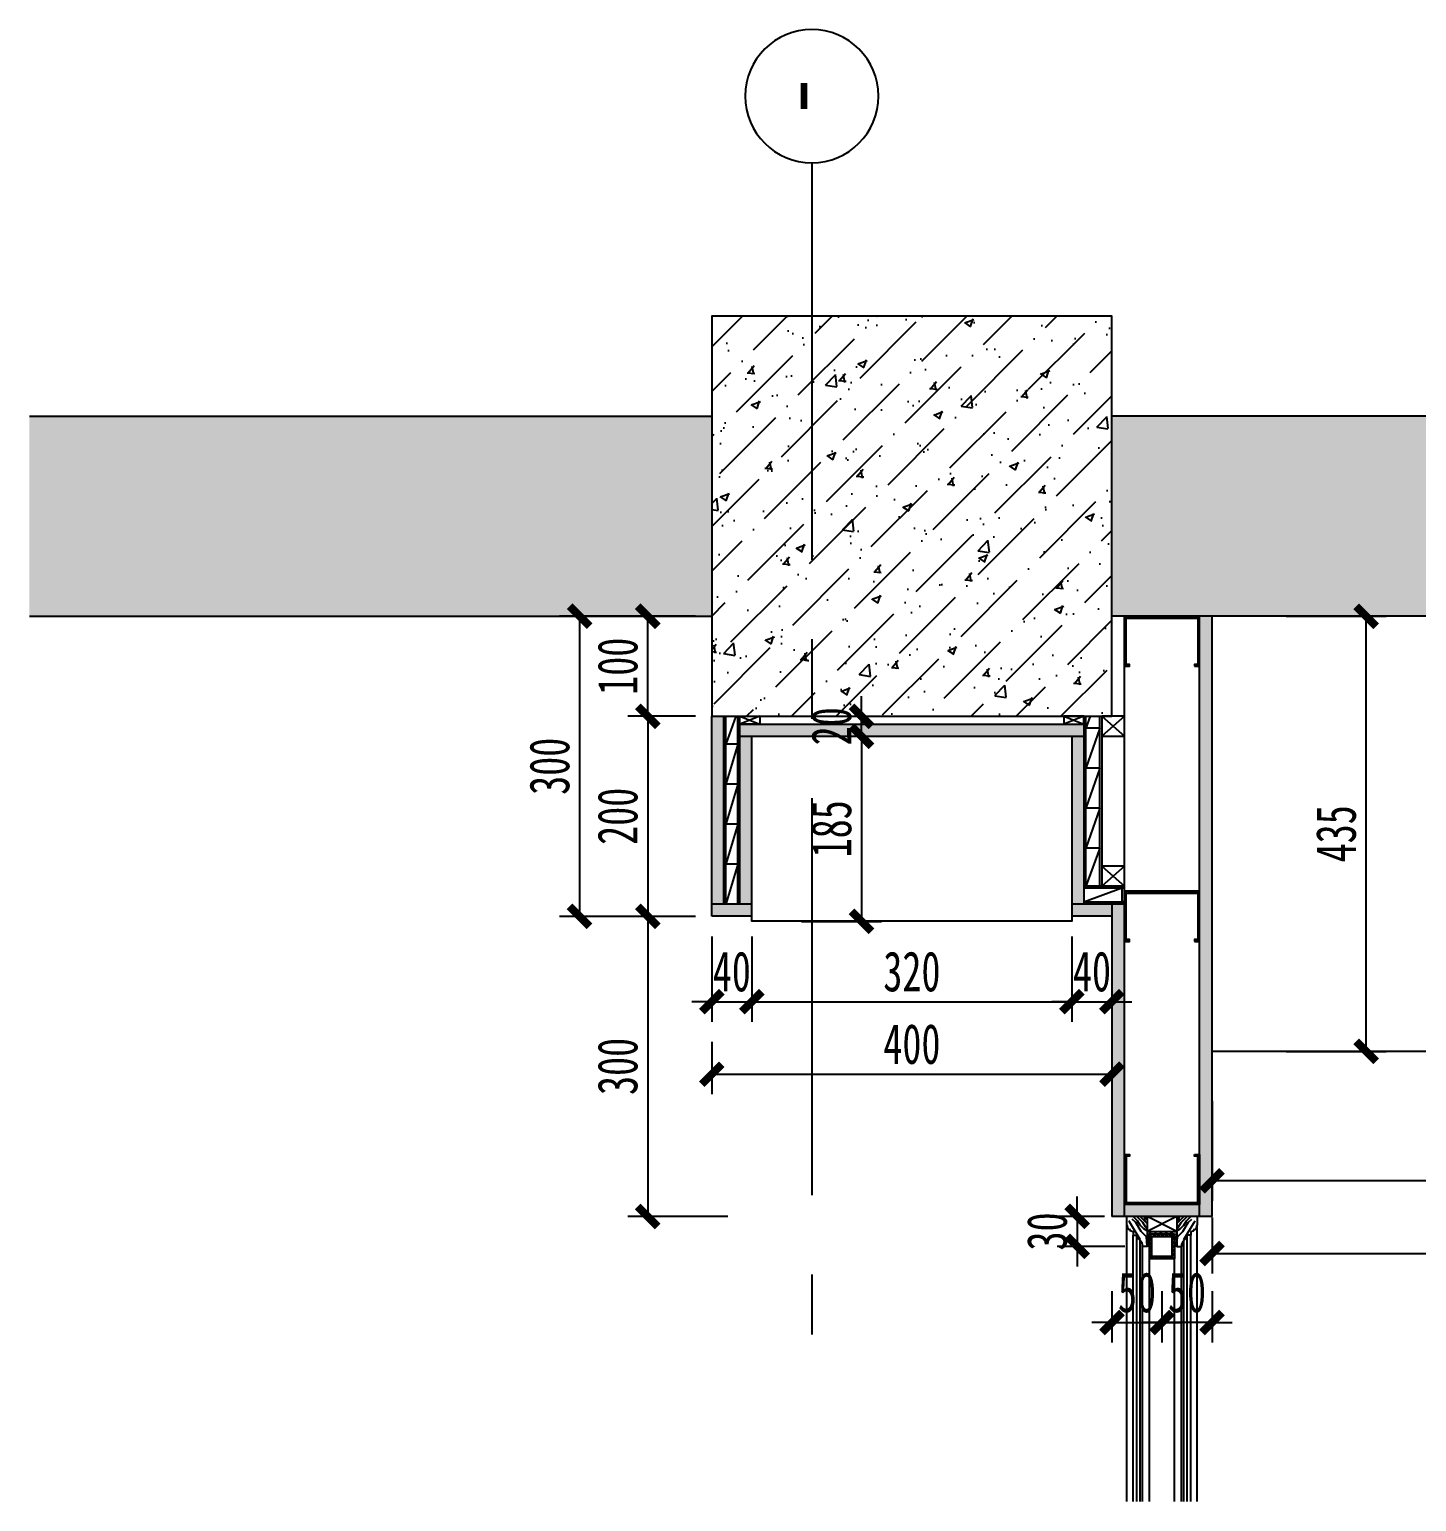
# Model space of a CAD drawing. Header units: millimetres. Extents: x 3111864 to 3154170, y -3068724 to -3044687.
# Drawn here: x 3128454 to 3129841, y -3053292 to -3051820 of the extents above; entities that cross this region are included whole.
import ezdxf
from ezdxf.enums import TextEntityAlignment as Align

# ---------------------------------------------------------------- set-up
doc = ezdxf.new("R2010")
doc.units = ezdxf.units.MM
doc.header["$LTSCALE"] = 500
doc.header["$MEASUREMENT"] = 0
doc.header["$PDMODE"] = 2
doc.linetypes.add('CENTER', pattern=[50.8, 31.75, -6.35, 6.35, -6.35])
doc.layers.get('0').update_dxf_attribs({"linetype": 'CONTINUOUS'})
doc.layers.get('DEFPOINTS').update_dxf_attribs({"linetype": 'CONTINUOUS'})
for name, color, linetype in [('A-土建墙（含管井、立管）', 6, 'CONTINUOUS'), ('A-土建柱', 6, 'CONTINUOUS'), ('A-土建柱填充', 251, 'CONTINUOUS'), ('A-新隔墙', 4, 'CONTINUOUS'), ('A-轴号', 4, 'CONTINUOUS'), ('D-Detail(节点图层)', 134, 'CONTINUOUS'), ('D-节点填充', 250, 'CONTINUOUS'), ('D-节点尺寸', 5, 'CONTINUOUS'), ('D-造型粗线', 4, 'CONTINUOUS'), ('D-造型细线', 146, 'CONTINUOUS'), ('E-立面填充', 250, 'CONTINUOUS'), ('IEL-VERY LIGHT', 250, 'CONTINUOUS')]:
    doc.layers.add(name, color=color, linetype=linetype)
doc.styles.add('DIM', font='SimSun.ttf', dxfattribs={"width": 0.7})
doc.styles.add('NAME-1', font='SIMHEI.TTF')
doc.dimstyles.new('20', dxfattribs={"dimscale": 20, "dimtxt": 2, "dimasz": 1, "dimexe": 1, "dimexo": 1, "dimgap": 0.5, "dimtad": 1, "dimdec": 0, "dimzin": 0, "dimdsep": 46, "dimtxsty": 'DIM', "dimblk": 'ARCHTICK', "dimcen": 0, "dimclrd": 5, "dimclre": 5, "dimclrt": 35, "dimadec": 0, "dimazin": 0, "dimtfac": 0.5, "dimtdec": 0, "dimtix": 1, "dimtmove": 2, "dimatfit": 2, "dimldrblk": 'A', "dimfxl": 0, "dimtolj": 1, "dimtzin": 0, "dimlwd": -1, "dimlwe": -1, "dimarcsym": 0})

# ---------------------------------------------------------------- blocks, each defined once
blk = doc.blocks.new('轴号')
at = {"color": 4}
blk.add_circle((4, 0), 4, dxfattribs=at)
at = {"color": 2, "style": 'NAME-1'}
blk.add_attdef('1', text='', height=4, dxfattribs=at).set_placement((4, 0), align=Align.MIDDLE)
blk = doc.blocks.new('竖龙骨')
at = {"layer": 'D-Detail(节点图层)'}
h = blk.add_hatch(dxfattribs=at)
h.set_pattern_fill('ANSI32', color=250, scale=0.25, style=0)
h.set_pattern_definition([(315, (-57595.4063, -37727.825), (-1.68379802, -1.68379802), []), (315, (-57594.2838, -37727.825), (-1.68379802, -1.68379802), [])])
h.paths.add_polyline_path([(42.5, 22.9), (42.5, 27.9), (-7.5, 27.9), (-7.5, -47.1), (42.5, -47.1), (42.5, -42.1), (40.7, -42.1), (40.7, -45.3), (-5.7, -45.3), (-5.7, 26.1), (40.7, 26.1), (40.7, 22.9)])
blk.add_lwpolyline([(42.5, 22.9), (42.5, 27.9), (-7.5, 27.9), (-7.5, -47.1), (42.5, -47.1), (42.5, -42.1), (40.7, -42.1), (40.7, -45.3), (-5.7, -45.3), (-5.7, 26.1), (40.7, 26.1), (40.7, 22.9), (42.5, 22.9)], dxfattribs=at)
blk = doc.blocks.new('_ArchTick')
at = {"color": 0, "linetype": 'ByBlock', "const_width": 0.4}
blk.add_lwpolyline([(-0.5, -0.5), (0.5, 0.5)], dxfattribs=at)
blk = doc.blocks.new('*D1024')
at = {"layer": 'D-节点尺寸', "color": 5, "ltscale": 0.15}
for p, q in [((3129636.5, -3052891.1), (3129636.5, -3052991.1)), ((3130636.1, -3052911.1), (3130636.1, -3052991.1)), ((3130636.1, -3052971.1), (3129636.5, -3052971.1))]:
    blk.add_line(p, q, dxfattribs=at)
at = {"layer": 'DEFPOINTS', "color": 0, "ltscale": 0.15}
for p in [(3129636.5, -3052846.8), (3130636.1, -3052891.1), (3129636.5, -3052971.1)]:
    blk.add_point(p, dxfattribs=at)
at = {"layer": 'D-节点尺寸', "color": 5, "ltscale": 0.15, "xscale": 20, "yscale": 20, "zscale": 20, "rotation": 180}
blk.add_blockref('_ArchTick', (3129636.5, -3052971.1), dxfattribs=at)
at = {"layer": 'D-节点尺寸', "color": 5, "ltscale": 0.15, "xscale": 20, "yscale": 20, "zscale": 20}
blk.add_blockref('_ArchTick', (3130636.1, -3052971.1), dxfattribs=at)
at = {"layer": 'D-节点尺寸', "color": 35, "ltscale": 0.15, "insert": (3130136.3, -3052941.1), "char_height": 40, "attachment_point": 5, "style": 'DIM'}
blk.add_mtext('\\A1;1000', dxfattribs=at)
blk = doc.blocks.new('A')
for p, q in [((-1.435, 1.148), (-1.09, 1.437)), ((-1.435, 1.148), (-0.369, 0)), ((-1.09, 1.437), (0, 0)), ((-0.369, 0), (-2.127, 0)), ((-1.435, -1.148), (-0.369, 0)), ((-1.09, -1.437), (0, 0)), ((-1.435, -1.148), (-1.09, -1.437))]:
    blk.add_line(p, q)
for points in [[(-1.435, 1.148), (-1.09, 1.437), (-0.369, 0), (0, 0)], [(-1.435, -1.148), (-1.09, -1.437), (-0.369, 0), (0, 0)]]:
    blk.add_solid(points)
blk = doc.blocks.new('*D939')
at = {"layer": 'D-节点尺寸', "color": 5, "ltscale": 0.15}
for p, q in [((3129710.6, -3052406.8), (3129810.6, -3052406.8)), ((3129790.6, -3052841.8), (3129790.6, -3052406.8)), ((3129710.6, -3052841.8), (3129810.6, -3052841.8))]:
    blk.add_line(p, q, dxfattribs=at)
at = {"layer": 'DEFPOINTS', "color": 0, "ltscale": 0.15}
for p in [(3129671, -3052406.8), (3129790.6, -3052406.8), (3129671, -3052841.8)]:
    blk.add_point(p, dxfattribs=at)
at = {"layer": 'D-节点尺寸', "color": 5, "ltscale": 0.15, "xscale": 20, "yscale": 20, "zscale": 20}
for p, rotation in [((3129790.6, -3052406.8), 90), ((3129790.6, -3052841.8), 270)]:
    blk.add_blockref('_ArchTick', p, dxfattribs=dict(at, rotation=rotation))
at = {"layer": 'D-节点尺寸', "color": 35, "ltscale": 0.15, "insert": (3129760.6, -3052624.3), "char_height": 40, "attachment_point": 5, "rotation": 90, "style": 'DIM'}
blk.add_mtext('\\A1;435', dxfattribs=at)
blk = doc.blocks.new('*D940')
at = {"layer": 'D-节点尺寸', "color": 5, "ltscale": 0.15}
for p, q in [((3129063.7, -3052406.8), (3128984.4, -3052406.8)), ((3129004.4, -3052406.8), (3129004.4, -3052706.8)), ((3129063.7, -3052706.8), (3128984.4, -3052706.8))]:
    blk.add_line(p, q, dxfattribs=at)
at = {"layer": 'DEFPOINTS', "color": 0, "ltscale": 0.15}
for p in [(3129083.7, -3052406.8), (3129004.4, -3052706.8), (3129083.7, -3052706.8)]:
    blk.add_point(p, dxfattribs=at)
at = {"layer": 'D-节点尺寸', "color": 5, "ltscale": 0.15, "xscale": 20, "yscale": 20, "zscale": 20}
for p, rotation in [((3129004.4, -3052406.8), 90), ((3129004.4, -3052706.8), 270)]:
    blk.add_blockref('_ArchTick', p, dxfattribs=dict(at, rotation=rotation))
at = {"layer": 'D-节点尺寸', "color": 35, "ltscale": 0.15, "insert": (3128974.4, -3052556.8), "char_height": 40, "attachment_point": 5, "rotation": 90, "style": 'DIM'}
blk.add_mtext('\\A1;300', dxfattribs=at)
blk = doc.blocks.new('*D941')
at = {"layer": 'D-节点尺寸', "color": 5, "ltscale": 0.15}
for p, q in [((3129120.2, -3052506.8), (3129052.5, -3052506.8)), ((3129072.5, -3052506.8), (3129072.5, -3052706.8)), ((3129120.2, -3052706.8), (3129052.5, -3052706.8))]:
    blk.add_line(p, q, dxfattribs=at)
at = {"layer": 'DEFPOINTS', "color": 0, "ltscale": 0.15}
for p in [(3129140.2, -3052506.8), (3129072.5, -3052706.8), (3129140.2, -3052706.8)]:
    blk.add_point(p, dxfattribs=at)
at = {"layer": 'D-节点尺寸', "color": 5, "ltscale": 0.15, "xscale": 20, "yscale": 20, "zscale": 20}
for p, rotation in [((3129072.5, -3052506.8), 90), ((3129072.5, -3052706.8), 270)]:
    blk.add_blockref('_ArchTick', p, dxfattribs=dict(at, rotation=rotation))
at = {"layer": 'D-节点尺寸', "color": 35, "ltscale": 0.15, "insert": (3129042.5, -3052606.8), "char_height": 40, "attachment_point": 5, "rotation": 90, "style": 'DIM'}
blk.add_mtext('\\A1;200', dxfattribs=at)
blk = doc.blocks.new('*D942')
at = {"layer": 'D-节点尺寸', "color": 5, "ltscale": 0.15}
for p, q in [((3129120.2, -3052406.8), (3129052.5, -3052406.8)), ((3129072.5, -3052506.8), (3129072.5, -3052406.8)), ((3129120.2, -3052506.8), (3129052.5, -3052506.8))]:
    blk.add_line(p, q, dxfattribs=at)
at = {"layer": 'DEFPOINTS', "color": 0, "ltscale": 0.15}
for p in [(3129072.5, -3052406.8), (3129140.2, -3052406.8), (3129140.2, -3052506.8)]:
    blk.add_point(p, dxfattribs=at)
at = {"layer": 'D-节点尺寸', "color": 5, "ltscale": 0.15, "xscale": 20, "yscale": 20, "zscale": 20}
for p, rotation in [((3129072.5, -3052406.8), 90), ((3129072.5, -3052506.8), 270)]:
    blk.add_blockref('_ArchTick', p, dxfattribs=dict(at, rotation=rotation))
at = {"layer": 'D-节点尺寸', "color": 35, "ltscale": 0.15, "insert": (3129042.5, -3052456.8), "char_height": 40, "attachment_point": 5, "rotation": 90, "style": 'DIM'}
blk.add_mtext('\\A1;100', dxfattribs=at)
blk = doc.blocks.new('*D1025')
at = {"layer": 'D-节点尺寸', "color": 5, "ltscale": 0.15}
for p, q in [((3129136.5, -3052726.8), (3129136.5, -3052812.1)), ((3129176.5, -3052726.8), (3129176.5, -3052812.1)), ((3129136.5, -3052792.1), (3129116.5, -3052792.1)), ((3129136.5, -3052792.1), (3129176.5, -3052792.1)), ((3129176.5, -3052792.1), (3129196.5, -3052792.1))]:
    blk.add_line(p, q, dxfattribs=at)
at = {"layer": 'DEFPOINTS', "color": 0, "ltscale": 0.15}
for p in [(3129136.5, -3052706.8), (3129176.5, -3052706.8), (3129176.5, -3052792.1)]:
    blk.add_point(p, dxfattribs=at)
at = {"layer": 'D-节点尺寸', "color": 5, "ltscale": 0.15, "xscale": 20, "yscale": 20, "zscale": 20}
blk.add_blockref('_ArchTick', (3129136.5, -3052792.1), dxfattribs=at)
at = {"layer": 'D-节点尺寸', "color": 5, "ltscale": 0.15, "xscale": 20, "yscale": 20, "zscale": 20, "rotation": 180}
blk.add_blockref('_ArchTick', (3129176.5, -3052792.1), dxfattribs=at)
at = {"layer": 'D-节点尺寸', "color": 35, "ltscale": 0.15, "insert": (3129156.5, -3052762.1), "char_height": 40, "attachment_point": 5, "style": 'DIM'}
blk.add_mtext('\\A1;40', dxfattribs=at)
blk = doc.blocks.new('*D943')
at = {"layer": 'D-节点尺寸', "color": 5, "ltscale": 0.15}
for p, q in [((3129176.5, -3052726.8), (3129176.5, -3052812.1)), ((3129496.5, -3052726.8), (3129496.5, -3052812.1)), ((3129176.5, -3052792.1), (3129496.5, -3052792.1))]:
    blk.add_line(p, q, dxfattribs=at)
at = {"layer": 'DEFPOINTS', "color": 0, "ltscale": 0.15}
for p in [(3129176.5, -3052706.8), (3129496.5, -3052706.8), (3129496.5, -3052792.1)]:
    blk.add_point(p, dxfattribs=at)
at = {"layer": 'D-节点尺寸', "color": 5, "ltscale": 0.15, "xscale": 20, "yscale": 20, "zscale": 20, "rotation": 180}
blk.add_blockref('_ArchTick', (3129176.5, -3052792.1), dxfattribs=at)
at = {"layer": 'D-节点尺寸', "color": 5, "ltscale": 0.15, "xscale": 20, "yscale": 20, "zscale": 20}
blk.add_blockref('_ArchTick', (3129496.5, -3052792.1), dxfattribs=at)
at = {"layer": 'D-节点尺寸', "color": 35, "ltscale": 0.15, "insert": (3129336.5, -3052762.1), "char_height": 40, "attachment_point": 5, "style": 'DIM'}
blk.add_mtext('\\A1;320', dxfattribs=at)
blk = doc.blocks.new('*D1026')
at = {"layer": 'D-节点尺寸', "color": 5, "ltscale": 0.15}
for p, q in [((3129496.5, -3052726.8), (3129496.5, -3052812.1)), ((3129536.5, -3052726.8), (3129536.5, -3052812.1)), ((3129496.5, -3052792.1), (3129476.5, -3052792.1)), ((3129496.5, -3052792.1), (3129536.5, -3052792.1)), ((3129536.5, -3052792.1), (3129556.5, -3052792.1))]:
    blk.add_line(p, q, dxfattribs=at)
at = {"layer": 'DEFPOINTS', "color": 0, "ltscale": 0.15}
for p in [(3129496.5, -3052706.8), (3129536.5, -3052706.8), (3129536.5, -3052792.1)]:
    blk.add_point(p, dxfattribs=at)
at = {"layer": 'D-节点尺寸', "color": 5, "ltscale": 0.15, "xscale": 20, "yscale": 20, "zscale": 20}
blk.add_blockref('_ArchTick', (3129496.5, -3052792.1), dxfattribs=at)
at = {"layer": 'D-节点尺寸', "color": 5, "ltscale": 0.15, "xscale": 20, "yscale": 20, "zscale": 20, "rotation": 180}
blk.add_blockref('_ArchTick', (3129536.5, -3052792.1), dxfattribs=at)
at = {"layer": 'D-节点尺寸', "color": 35, "ltscale": 0.15, "insert": (3129516.5, -3052762.1), "char_height": 40, "attachment_point": 5, "style": 'DIM'}
blk.add_mtext('\\A1;40', dxfattribs=at)
blk = doc.blocks.new('*D1027')
at = {"layer": 'D-节点尺寸', "color": 5, "ltscale": 0.15}
for p, q in [((3129136.5, -3052832.1), (3129136.5, -3052884.6)), ((3129536.5, -3052832.1), (3129536.5, -3052884.6)), ((3129136.5, -3052864.6), (3129536.5, -3052864.6))]:
    blk.add_line(p, q, dxfattribs=at)
at = {"layer": 'DEFPOINTS', "color": 0, "ltscale": 0.15}
for p in [(3129136.5, -3052812.1), (3129536.5, -3052812.1), (3129536.5, -3052864.6)]:
    blk.add_point(p, dxfattribs=at)
at = {"layer": 'D-节点尺寸', "color": 5, "ltscale": 0.15, "xscale": 20, "yscale": 20, "zscale": 20, "rotation": 180}
blk.add_blockref('_ArchTick', (3129136.5, -3052864.6), dxfattribs=at)
at = {"layer": 'D-节点尺寸', "color": 5, "ltscale": 0.15, "xscale": 20, "yscale": 20, "zscale": 20}
blk.add_blockref('_ArchTick', (3129536.5, -3052864.6), dxfattribs=at)
at = {"layer": 'D-节点尺寸', "color": 35, "ltscale": 0.15, "insert": (3129336.5, -3052834.6), "char_height": 40, "attachment_point": 5, "style": 'DIM'}
blk.add_mtext('\\A1;400', dxfattribs=at)
blk = doc.blocks.new('*D1028')
at = {"layer": 'D-节点尺寸', "color": 5, "ltscale": 0.15}
for p, q in [((3129116.5, -3052706.8), (3129052.5, -3052706.8)), ((3129072.5, -3052706.8), (3129072.5, -3053006.8)), ((3129152.5, -3053006.8), (3129052.5, -3053006.8))]:
    blk.add_line(p, q, dxfattribs=at)
at = {"layer": 'DEFPOINTS', "color": 0, "ltscale": 0.15}
for p in [(3129136.5, -3052706.8), (3129072.5, -3053006.8), (3129536.5, -3053006.8)]:
    blk.add_point(p, dxfattribs=at)
at = {"layer": 'D-节点尺寸', "color": 5, "ltscale": 0.15, "xscale": 20, "yscale": 20, "zscale": 20}
for p, rotation in [((3129072.5, -3052706.8), 90), ((3129072.5, -3053006.8), 270)]:
    blk.add_blockref('_ArchTick', p, dxfattribs=dict(at, rotation=rotation))
at = {"layer": 'D-节点尺寸', "color": 35, "ltscale": 0.15, "insert": (3129042.5, -3052856.8), "char_height": 40, "attachment_point": 5, "rotation": 90, "style": 'DIM'}
blk.add_mtext('\\A1;300', dxfattribs=at)
blk = doc.blocks.new('*D1029')
at = {"layer": 'D-节点尺寸', "color": 5, "ltscale": 0.15}
for p, q in [((3129501.7, -3053006.8), (3129501.7, -3052986.8)), ((3129529, -3053006.8), (3129481.7, -3053006.8)), ((3129501.7, -3053006.8), (3129501.7, -3053036.8)), ((3129549.4, -3053036.8), (3129481.7, -3053036.8)), ((3129501.7, -3053036.8), (3129501.7, -3053056.8))]:
    blk.add_line(p, q, dxfattribs=at)
at = {"layer": 'DEFPOINTS', "color": 0, "ltscale": 0.15}
for p in [(3129549, -3053006.8), (3129501.7, -3053036.8), (3129569.4, -3053036.8)]:
    blk.add_point(p, dxfattribs=at)
at = {"layer": 'D-节点尺寸', "color": 5, "ltscale": 0.15, "xscale": 20, "yscale": 20, "zscale": 20}
for p, rotation in [((3129501.7, -3053006.8), 270), ((3129501.7, -3053036.8), 90)]:
    blk.add_blockref('_ArchTick', p, dxfattribs=dict(at, rotation=rotation))
at = {"layer": 'D-节点尺寸', "color": 35, "ltscale": 0.15, "insert": (3129471.7, -3053021.8), "char_height": 40, "attachment_point": 5, "rotation": 90, "style": 'DIM'}
blk.add_mtext('\\A1;30', dxfattribs=at)
blk = doc.blocks.new('*D944')
at = {"layer": 'D-节点尺寸', "color": 5, "ltscale": 0.15}
for p, q in [((3129536.5, -3053081.5), (3129536.5, -3053132.9)), ((3129586.5, -3053081.5), (3129586.5, -3053132.9)), ((3129536.5, -3053112.9), (3129516.5, -3053112.9)), ((3129536.5, -3053112.9), (3129586.5, -3053112.9)), ((3129586.5, -3053112.9), (3129606.5, -3053112.9))]:
    blk.add_line(p, q, dxfattribs=at)
at = {"layer": 'DEFPOINTS', "color": 0, "ltscale": 0.15}
for p in [(3129536.5, -3053061.5), (3129586.5, -3053061.5), (3129586.5, -3053112.9)]:
    blk.add_point(p, dxfattribs=at)
at = {"layer": 'D-节点尺寸', "color": 5, "ltscale": 0.15, "xscale": 20, "yscale": 20, "zscale": 20}
blk.add_blockref('_ArchTick', (3129536.5, -3053112.9), dxfattribs=at)
at = {"layer": 'D-节点尺寸', "color": 5, "ltscale": 0.15, "xscale": 20, "yscale": 20, "zscale": 20, "rotation": 180}
blk.add_blockref('_ArchTick', (3129586.5, -3053112.9), dxfattribs=at)
at = {"layer": 'D-节点尺寸', "color": 35, "ltscale": 0.15, "insert": (3129561.5, -3053082.9), "char_height": 40, "attachment_point": 5, "style": 'DIM'}
blk.add_mtext('\\A1;50', dxfattribs=at)
blk = doc.blocks.new('*D945')
at = {"layer": 'D-节点尺寸', "color": 5, "ltscale": 0.15}
for p, q in [((3129586.5, -3053081.5), (3129586.5, -3053132.9)), ((3129636.5, -3053081.5), (3129636.5, -3053132.9)), ((3129586.5, -3053112.9), (3129566.5, -3053112.9)), ((3129636.5, -3053112.9), (3129586.5, -3053112.9)), ((3129636.5, -3053112.9), (3129656.5, -3053112.9))]:
    blk.add_line(p, q, dxfattribs=at)
at = {"layer": 'DEFPOINTS', "color": 0, "ltscale": 0.15}
for p in [(3129586.5, -3053061.5), (3129636.5, -3053061.5), (3129586.5, -3053112.9)]:
    blk.add_point(p, dxfattribs=at)
at = {"layer": 'D-节点尺寸', "color": 5, "ltscale": 0.15, "xscale": 20, "yscale": 20, "zscale": 20}
blk.add_blockref('_ArchTick', (3129586.5, -3053112.9), dxfattribs=at)
at = {"layer": 'D-节点尺寸', "color": 5, "ltscale": 0.15, "xscale": 20, "yscale": 20, "zscale": 20, "rotation": 180}
blk.add_blockref('_ArchTick', (3129636.5, -3053112.9), dxfattribs=at)
at = {"layer": 'D-节点尺寸', "color": 35, "ltscale": 0.15, "insert": (3129611.5, -3053082.9), "char_height": 40, "attachment_point": 5, "style": 'DIM'}
blk.add_mtext('\\A1;50', dxfattribs=at)
blk = doc.blocks.new('*D946')
at = {"layer": 'D-节点尺寸', "color": 5, "ltscale": 0.15}
for p, q in [((3129636.5, -3053007.8), (3129636.5, -3053063.8)), ((3130636.1, -3053007.8), (3130636.1, -3053063.8)), ((3129636.5, -3053043.8), (3130636.1, -3053043.8))]:
    blk.add_line(p, q, dxfattribs=at)
at = {"layer": 'DEFPOINTS', "color": 0, "ltscale": 0.15}
for p in [(3129636.5, -3052987.8), (3130636.1, -3052987.8), (3130636.1, -3053043.8)]:
    blk.add_point(p, dxfattribs=at)
at = {"layer": 'D-节点尺寸', "color": 5, "ltscale": 0.15, "xscale": 20, "yscale": 20, "zscale": 20, "rotation": 180}
blk.add_blockref('_ArchTick', (3129636.5, -3053043.8), dxfattribs=at)
at = {"layer": 'D-节点尺寸', "color": 5, "ltscale": 0.15, "xscale": 20, "yscale": 20, "zscale": 20}
blk.add_blockref('_ArchTick', (3130636.1, -3053043.8), dxfattribs=at)
at = {"layer": 'D-节点尺寸', "color": 35, "ltscale": 0.15, "insert": (3130136.3, -3053013.8), "char_height": 40, "attachment_point": 5, "style": 'DIM'}
blk.add_mtext('\\A1;1000', dxfattribs=at)
blk = doc.blocks.new('*D1031')
at = {"layer": 'D-节点尺寸', "color": 5, "ltscale": 0.15}
for p, q in [((3129286.2, -3052506.8), (3129286.2, -3052486.8)), ((3129206.2, -3052506.8), (3129306.2, -3052506.8)), ((3129286.2, -3052526.8), (3129286.2, -3052506.8)), ((3129206.2, -3052526.8), (3129306.2, -3052526.8)), ((3129286.2, -3052526.8), (3129286.2, -3052546.8))]:
    blk.add_line(p, q, dxfattribs=at)
at = {"layer": 'DEFPOINTS', "color": 0, "ltscale": 0.15}
for p in [(3129184.5, -3052506.8), (3129286.2, -3052506.8), (3129176.5, -3052526.8)]:
    blk.add_point(p, dxfattribs=at)
at = {"layer": 'D-节点尺寸', "color": 5, "ltscale": 0.15, "xscale": 20, "yscale": 20, "zscale": 20}
for p, rotation in [((3129286.2, -3052506.8), 270), ((3129286.2, -3052526.8), 90)]:
    blk.add_blockref('_ArchTick', p, dxfattribs=dict(at, rotation=rotation))
at = {"layer": 'D-节点尺寸', "color": 35, "ltscale": 0.15, "insert": (3129256.2, -3052516.8), "char_height": 40, "attachment_point": 5, "rotation": 90, "style": 'DIM'}
blk.add_mtext('\\A1;20', dxfattribs=at)
blk = doc.blocks.new('*D1032')
at = {"layer": 'D-节点尺寸', "color": 5, "ltscale": 0.15}
for p, q in [((3129226.2, -3052526.8), (3129306.2, -3052526.8)), ((3129286.2, -3052526.8), (3129286.2, -3052711.8)), ((3129226.2, -3052711.8), (3129306.2, -3052711.8))]:
    blk.add_line(p, q, dxfattribs=at)
at = {"layer": 'DEFPOINTS', "color": 0, "ltscale": 0.15}
for p in [(3129206.2, -3052526.8), (3129206.2, -3052711.8), (3129286.2, -3052711.8)]:
    blk.add_point(p, dxfattribs=at)
at = {"layer": 'D-节点尺寸', "color": 5, "ltscale": 0.15, "xscale": 20, "yscale": 20, "zscale": 20}
for p, rotation in [((3129286.2, -3052526.8), 90), ((3129286.2, -3052711.8), 270)]:
    blk.add_blockref('_ArchTick', p, dxfattribs=dict(at, rotation=rotation))
at = {"layer": 'D-节点尺寸', "color": 35, "ltscale": 0.15, "insert": (3129256.2, -3052619.3), "char_height": 40, "attachment_point": 5, "rotation": 90, "style": 'DIM'}
blk.add_mtext('\\A1;185', dxfattribs=at)

msp = doc.modelspace()

# ---------------------------------------------------------------- hatches: boundary and pattern name
at = {"layer": 'A-土建柱填充'}
h = msp.add_hatch(dxfattribs=at)
h.set_pattern_fill('AR-CONC,_O', color=256, scale=0.5)
h.set_pattern_definition([(50, (2960534.45, -2915320.89), (91.092334, -7.969543), [9.525, -104.775]), (355, (2960534.45, -2915320.89), (-17.621413, 95.52832), [7.62, -83.82]), (100.451, (2960542.04, -2915321.55), (73.47125, 87.558344), [8.095, -89.045]), (46.1842, (2960534.45, -2915295.49), (135.53952, -21.021164), [14.2875, -157.1625]), (96.6356, (2960545.74, -2915297.24), (118.70212, 123.71278), [12.1425, -133.5675]), (351.184, (2960534.45, -2915295.49), (118.7023, 123.71256), [11.43, -125.73]), (21, (2960547.15, -2915301.84), (75.80744, -51.13276), [9.525, -104.775]), (326, (2960547.15, -2915301.84), (30.901014, 92.093983), [7.62, -83.82]), (71.4514, (2960553.465, -2915306.1), (106.708245, 40.96143), [8.095, -89.045]), (37.5, (2960534.448, -2915320.89), (1.5443016, 42.2775194), [0, -82.804, 0, -85.09, 0, -84.1375]), (7.5, (2960534.45, -2915320.89), (33.409831, 50.090287), [0, -48.514, 0, -80.899, 0, -32.0675]), (327.5, (2960506.127, -2915320.89), (67.7952976, -2.864372), [0, -31.75, 0, -99.06, 0, -131.445]), (317.5, (2960493.427, -2915320.89), (74.06459, 12.713246), [0, -41.275, 0, -65.786, 0, -93.345])])
h.paths.add_polyline_path([(3129536.492, -3052506.789), (3129536.492, -3052106.789), (3129136.492, -3052106.789), (3129136.492, -3052506.789)])
h = msp.add_hatch(dxfattribs=at)
h.set_pattern_fill('ANSI36,_O', color=256, scale=10)
h.set_pattern_definition([(45, (2960534.448, -2915320.89), (16.83798, 61.739261), [79.375, -15.875, 0, -15.875])])
h.paths.add_polyline_path([(3129536.492, -3052506.789), (3129536.492, -3052106.789), (3129136.492, -3052106.789), (3129136.492, -3052506.789)])
at = {"layer": 'D-节点填充', "ltscale": 0.15}
h = msp.add_hatch(dxfattribs=at)
h.set_pattern_fill('DOTS', color=134, scale=2.8, style=0)
h.set_pattern_definition([(0, (3129136.492, -3053006.7892), (2.2225, 4.445), [0, -4.445])])
h.paths.add_polyline_path([(3129636.492, -3052406.789), (3129623.992, -3052406.789), (3129623.992, -3052456.789), (3129623.992, -3053006.789), (3129636.492, -3053006.789)])
h.paths.add_polyline_path([(3129496.492, -3052694.789), (3129508.492, -3052694.789), (3129508.492, -3052526.789), (3129496.492, -3052526.789)])
h.paths.add_polyline_path([(3129508.492, -3052526.789), (3129508.492, -3052514.789), (3129488.492, -3052514.789), (3129236.492, -3052514.789), (3129236.492, -3052526.789)])
h.paths.add_polyline_path([(3129176.492, -3052526.789), (3129164.492, -3052526.789), (3129164.492, -3052694.789), (3129176.492, -3052694.789)])
h.paths.add_polyline_path([(3129136.492, -3052694.789), (3129148.492, -3052694.789), (3129148.492, -3052506.789), (3129136.492, -3052506.789)])
h.paths.add_polyline_path([(3129236.492, -3052526.789), (3129236.492, -3052514.789), (3129184.492, -3052514.789), (3129184.492, -3052514.789), (3129164.492, -3052514.789), (3129164.492, -3052526.789)])
h.paths.add_polyline_path([(3129136.492, -3052694.789), (3129136.492, -3052706.789), (3129176.492, -3052706.789), (3129176.492, -3052694.789)])
h.paths.add_polyline_path([(3129536.492, -3052706.789), (3129536.492, -3052694.789), (3129496.492, -3052694.789), (3129496.492, -3052706.789)])
h.paths.add_polyline_path([(3129536.492, -3053006.789), (3129548.992, -3053006.789), (3129548.992, -3052694.789), (3129536.492, -3052694.789)])
h.paths.add_polyline_path([(3129548.992, -3052994.789), (3129548.992, -3053006.789), (3129623.992, -3053006.789), (3129623.992, -3052994.789)])
h = msp.add_hatch(dxfattribs=at)
h.set_pattern_fill('PANEL', color=256, scale=50, angle=-45, style=0, pattern_type=2)
h.set_pattern_definition([(95, (3129571.74, -3053036.79), (-49.81, -4.36), [10, -15, 5, -20]), (135, (3129546.11, -3053012.924), (-35.355, -35.355), [10, -40]), (135, (3129547.877, -3053018.23), (-35.355, -35.355), [5, -45]), (135, (3129566.44, -3053038.557), (-35.355, -35.355), [2.5, -35, 2.5, -10]), (135, (3129552.297, -3053027.95), (-35.355, -35.355), [10, -15, 2.5, -22.5]), (135, (3129560.25, -3053037.673), (-35.355, -35.355), [7.5, -42.5]), (135, (3129550.53, -3053029.72), (-35.355, -35.355), [15, -35]), (135, (3129560.25, -3053041.21), (-35.355, -35.355), [10, -40]), (135, (3129545.225, -3053027.95), (-35.355, -35.355), [25, -25]), (135, (3129554.064, -3053040.325), (-35.355, -35.355), [5, -15, 10, -20]), (135, (3129528.43, -3053016.46), (-35.355, -35.355), [10, -40]), (135, (3129534.62, -3053024.415), (-35.355, -35.355), [5, -45]), (135, (3129540.806, -3053032.37), (-35.355, -35.355), [5, -45]), (135, (3129557.6, -3053050.93), (-35.355, -35.355), [10, -40]), (135, (3129539.04, -3053034.14), (-35.355, -35.355), [10, -40]), (135, (3129537.27, -3053035.905), (-35.355, -35.355), [10, -10, 10, -20]), (135, (3129542.574, -3053044.744), (-35.355, -35.355), [5, -25, 10, -10]), (135, (3129534.62, -3053038.557), (-35.355, -35.355), [15, -35]), (135, (3129532.85, -3053040.325), (-35.355, -35.355), [10, -40]), (135, (3129546.11, -3053055.35), (-35.355, -35.355), [15, -20, 5, -10]), (135, (3129544.34, -3053057.12), (-35.355, -35.355), [25, -25]), (135, (3129522.244, -3053036.79), (-35.355, -35.355), [5, -45]), (135, (3129531.967, -3053048.28), (-35.355, -35.355), [10, -40]), (135, (3129538.154, -3053056.235), (-35.355, -35.355), [5, -20, 5, -20]), (135, (3129540.806, -3053060.654), (-35.355, -35.355), [5, -15, 10, -20]), (135, (3129532.85, -3053054.467), (-35.355, -35.355), [5, -25, 5, -15]), (135, (3129524.896, -3053048.28), (-35.355, -35.355), [15, -35]), (135, (3129537.27, -3053064.19), (-35.355, -35.355), [10, -40]), (135, (3129518.71, -3053047.396), (-35.355, -35.355), [5, -45]), (135, (3129510.754, -3053041.21), (-35.355, -35.355), [5, -45]), (149.036, (3129544.342, -3053014.692), (-35.3553, 35.3553), [5.15, -201.005]), (149.036, (3129532.851, -3053019.112), (-35.3553, 35.3553), [5.15, -201.005]), (149.036, (3129515.173, -3053043.86), (-35.3553, 35.3553), [5.15, -201.005]), (149.036, (3129539.038, -3053041.209), (-35.3553, 35.3553), [5.15, -201.005]), (149.036, (3129526.664, -3053039.441), (-35.3553, 35.3553), [5.15, -201.005]), (149.036, (3129525.78, -3053033.254), (-35.3553, 35.3553), [5.15, -201.005]), (149.036, (3129537.27, -3053057.119), (-35.3553, 35.3553), [5.15, -201.005]), (149.036, (3129524.896, -3053041.209), (-35.3553, 35.3553), [5.15, -201.005]), (149.036, (3129531.083, -3053020.879), (-35.3553, 35.3553), [10.3, -195.855]), (149.036, (3129531.967, -3053027.067), (-35.3553, 35.3553), [10.3, -195.855]), (149.036, (3129530.2, -3053028.834), (-35.3553, 35.3553), [10.3, -195.855]), (300.964, (3129552.297, -3053027.95), (35.3553, -35.3553), [5.15, -10.3, 5.15, -185.5553]), (300.964, (3129554.064, -3053040.325), (35.3553, -35.3553), [5.15, -201.005]), (300.964, (3129538.154, -3053056.235), (35.3553, -35.3553), [10.3, -195.855]), (329.036, (3129546.109, -3053012.924), (35.3553, -35.3553), [5.15, -201.005]), (120.964, (3129539.038, -3053005.853), (-35.3553, 35.3553), [5.15, -201.005]), (120.964, (3129537.27, -3053028.834), (-35.3553, 35.3553), [5.15, -201.005]), (120.964, (3129524.012, -3053027.95), (-35.3553, 35.3553), [5.15, -201.005]), (120.964, (3129535.503, -3053044.744), (-35.3553, 35.3553), [5.15, -201.005]), (120.964, (3129534.619, -3053052.699), (-35.3553, 35.3553), [5.15, -201.005]), (120.964, (3129529.316, -3053050.931), (-35.3553, 35.3553), [5.15, -201.005]), (120.964, (3129535.503, -3053044.744), (-35.3553, 35.3553), [5.15, -201.005]), (120.964, (3129519.593, -3053039.441), (-35.3553, 35.3553), [20.6, -185.555]), (120.964, (3129564.671, -3053036.789), (-35.3553, 35.3553), [20.6, -185.555]), (120.964, (3129558.484, -3053035.905), (-35.3553, 35.3553), [20.6, -185.555]), (120.964, (3129553.18, -3053034.138), (-35.3553, 35.3553), [5.15, -10.3, 10.3, -180.4053]), (120.964, (3129550.529, -3053036.789), (-35.3553, 35.3553), [10.3, -10.3, 10.3, -175.2553]), (120.964, (3129550.529, -3053043.86), (-35.3553, 35.3553), [20.6, -185.555]), (120.964, (3129551.413, -3053050.047), (-35.3553, 35.3553), [20.6, -185.555]), (120.964, (3129549.645, -3053051.815), (-35.3553, 35.3553), [20.6, -185.555]), (120.964, (3129514.29, -3053037.673), (-35.3553, 35.3553), [5.15, -201.005]), (120.964, (3129507.218, -3053037.673), (-35.3553, 35.3553), [10.3, -195.855]), (120.964, (3129530.2, -3053057.119), (-35.3553, 35.3553), [10.3, -195.855]), (120.964, (3129564.671, -3053029.718), (-35.3553, 35.3553), [20.6, -185.555]), (120.964, (3129518.709, -3053033.254), (-35.3553, 35.3553), [15.45, -190.705]), (120.964, (3129517.825, -3053027.067), (-35.3553, 35.3553), [30.9, -175.255])])
h.paths.add_polyline_path([(3129557.742, -3053006.789), (3129557.742, -3053009.289, 1), (3129557.742, -3053021.789), (3129557.742, -3053025.539), (3129561.492, -3053025.539, 0.22726166), (3129563.063, -3053029.239, -0.00768628), (3129564.702, -3053030.728, -0.22287207), (3129567.117, -3053036.789), (3129571.742, -3053036.789), (3129571.742, -3053006.789)])
h = msp.add_hatch(dxfattribs=at)
h.set_pattern_fill('PANEL', color=256, scale=50, angle=-45, style=0, pattern_type=2)
h.set_pattern_definition([(85, (3129601.24, -3053036.79), (49.81, -4.36), [10, -15, 5, -20]), (45, (3129626.875, -3053012.924), (35.355, -35.355), [10, -40]), (45, (3129625.107, -3053018.23), (35.355, -35.355), [5, -45]), (45, (3129606.545, -3053038.557), (35.355, -35.355), [2.5, -35, 2.5, -10]), (45, (3129620.687, -3053027.95), (35.355, -35.355), [10, -15, 2.5, -22.5]), (45, (3129612.73, -3053037.673), (35.355, -35.355), [7.5, -42.5]), (45, (3129622.455, -3053029.72), (35.355, -35.355), [15, -35]), (45, (3129612.73, -3053041.21), (35.355, -35.355), [10, -40]), (45, (3129627.76, -3053027.95), (35.355, -35.355), [25, -25]), (45, (3129618.92, -3053040.325), (35.355, -35.355), [5, -15, 10, -20]), (45, (3129644.55, -3053016.46), (35.355, -35.355), [10, -40]), (45, (3129638.365, -3053024.415), (35.355, -35.355), [5, -45]), (45, (3129632.18, -3053032.37), (35.355, -35.355), [5, -45]), (45, (3129615.384, -3053050.93), (35.355, -35.355), [10, -40]), (45, (3129633.946, -3053034.14), (35.355, -35.355), [10, -40]), (45, (3129635.713, -3053035.905), (35.355, -35.355), [10, -10, 10, -20]), (45, (3129630.41, -3053044.744), (35.355, -35.355), [5, -25, 10, -10]), (45, (3129638.365, -3053038.557), (35.355, -35.355), [15, -35]), (45, (3129640.133, -3053040.325), (35.355, -35.355), [10, -40]), (45, (3129626.875, -3053055.35), (35.355, -35.355), [15, -20, 5, -10]), (45, (3129628.64, -3053057.12), (35.355, -35.355), [25, -25]), (45, (3129650.74, -3053036.79), (35.355, -35.355), [5, -45]), (45, (3129641.017, -3053048.28), (35.355, -35.355), [10, -40]), (45, (3129634.83, -3053056.235), (35.355, -35.355), [5, -20, 5, -20]), (45, (3129632.18, -3053060.654), (35.355, -35.355), [5, -15, 10, -20]), (45, (3129640.133, -3053054.467), (35.355, -35.355), [5, -25, 5, -15]), (45, (3129648.09, -3053048.28), (35.355, -35.355), [15, -35]), (45, (3129635.713, -3053064.19), (35.355, -35.355), [10, -40]), (45, (3129654.275, -3053047.396), (35.355, -35.355), [5, -45]), (45, (3129662.23, -3053041.21), (35.355, -35.355), [5, -45]), (30.964, (3129628.642, -3053014.692), (35.3553, 35.3553), [5.15, -201.005]), (30.964, (3129640.133, -3053019.112), (35.3553, 35.3553), [5.15, -201.005]), (30.964, (3129657.81, -3053043.86), (35.3553, 35.3553), [5.15, -201.005]), (30.964, (3129633.946, -3053041.209), (35.3553, 35.3553), [5.15, -201.005]), (30.964, (3129646.32, -3053039.441), (35.3553, 35.3553), [5.15, -201.005]), (30.964, (3129647.204, -3053033.254), (35.3553, 35.3553), [5.15, -201.005]), (30.964, (3129635.713, -3053057.119), (35.3553, 35.3553), [5.15, -201.005]), (30.964, (3129648.088, -3053041.209), (35.3553, 35.3553), [5.15, -201.005]), (30.964, (3129641.9, -3053020.879), (35.3553, 35.3553), [10.3, -195.855]), (30.964, (3129641.017, -3053027.067), (35.3553, 35.3553), [10.3, -195.855]), (30.964, (3129642.784, -3053028.834), (35.3553, 35.3553), [10.3, -195.855]), (239.036, (3129620.687, -3053027.95), (-35.3553, -35.3553), [5.15, -10.3, 5.15, -185.5553]), (239.036, (3129618.92, -3053040.325), (-35.3553, -35.3553), [5.15, -201.005]), (239.036, (3129634.83, -3053056.235), (-35.3553, -35.3553), [10.3, -195.855]), (210.964, (3129626.875, -3053012.924), (-35.3553, -35.3553), [5.15, -201.005]), (59.036, (3129633.946, -3053005.853), (35.3553, 35.3553), [5.15, -201.005]), (59.036, (3129635.713, -3053028.834), (35.3553, 35.3553), [5.15, -201.005]), (59.036, (3129648.972, -3053027.95), (35.3553, 35.3553), [5.15, -201.005]), (59.036, (3129637.481, -3053044.744), (35.3553, 35.3553), [5.15, -201.005]), (59.036, (3129638.365, -3053052.699), (35.3553, 35.3553), [5.15, -201.005]), (59.036, (3129643.668, -3053050.931), (35.3553, 35.3553), [5.15, -201.005]), (59.036, (3129637.481, -3053044.744), (35.3553, 35.3553), [5.15, -201.005]), (59.036, (3129653.391, -3053039.441), (35.3553, 35.3553), [20.6, -185.555]), (59.036, (3129608.313, -3053036.789), (35.3553, 35.3553), [20.6, -185.555]), (59.036, (3129614.5, -3053035.905), (35.3553, 35.3553), [20.6, -185.555]), (59.036, (3129619.804, -3053034.138), (35.3553, 35.3553), [5.15, -10.3, 10.3, -180.4053]), (59.036, (3129622.455, -3053036.789), (35.3553, 35.3553), [10.3, -10.3, 10.3, -175.2553]), (59.036, (3129622.455, -3053043.86), (35.3553, 35.3553), [20.6, -185.555]), (59.036, (3129621.571, -3053050.047), (35.3553, 35.3553), [20.6, -185.555]), (59.036, (3129623.339, -3053051.815), (35.3553, 35.3553), [20.6, -185.555]), (59.036, (3129658.694, -3053037.673), (35.3553, 35.3553), [5.15, -201.005]), (59.036, (3129665.765, -3053037.673), (35.3553, 35.3553), [10.3, -195.855]), (59.036, (3129642.784, -3053057.119), (35.3553, 35.3553), [10.3, -195.855]), (59.036, (3129608.313, -3053029.718), (35.3553, 35.3553), [20.6, -185.555]), (59.036, (3129654.275, -3053033.254), (35.3553, 35.3553), [15.45, -190.705]), (59.036, (3129655.159, -3053027.067), (35.3553, 35.3553), [30.9, -175.255])])
h.paths.add_polyline_path([(3129615.242, -3053006.789), (3129615.242, -3053009.289, -1), (3129615.242, -3053021.789), (3129615.242, -3053025.539), (3129611.492, -3053025.539, -0.22726166), (3129609.921, -3053029.239, 0.00768628), (3129608.282, -3053030.728, 0.22287207), (3129605.867, -3053036.789), (3129601.242, -3053036.789), (3129601.242, -3053006.789)])
h = msp.add_hatch(dxfattribs=at)
h.set_pattern_fill('ANSI38', color=256, scale=1.2, angle=-90, style=0)
h.set_pattern_definition([(45, (3129571.742, -3053036.7892), (2.69408, -2.69408), []), (315, (3129571.742, -3053036.7892), (2.69408, -8.08223), [9.525, -5.715])])
h.paths.add_polyline_path([(3129571.742, -3053021.789), (3129601.242, -3053021.789), (3129601.242, -3053036.789, 0.55555556), (3129598.992, -3053036.789), (3129598.992, -3053024.286), (3129573.992, -3053024.286), (3129573.992, -3053036.789, 0.55555556), (3129571.742, -3053036.789)])
h = msp.add_hatch(dxfattribs=at)
h.set_pattern_fill('ANSI32', color=256, scale=0.3, angle=-90, style=0)
h.set_pattern_definition([(315, (3129573.992, -3053024.2857), (2.02056, 2.02056), []), (315, (3129573.992, -3053025.6327), (2.02056, 2.02056), [])])
h.paths.add_polyline_path([(3129598.992, -3053024.286), (3129573.992, -3053024.286), (3129573.992, -3053049.286), (3129598.992, -3053049.286)])
h.paths.add_polyline_path([(3129596.492, -3053046.786), (3129576.492, -3053046.786), (3129576.492, -3053026.786), (3129596.492, -3053026.786)], flags=16)
at = {"layer": 'E-立面填充', "ltscale": 0.15}
h = msp.add_hatch(dxfattribs=at)
h.set_pattern_fill('ZIGZAG', color=256, scale=10, angle=315, style=0)
h.set_pattern_definition([(315, (3081457.284, -3028471.593), (44.90128, -1e-14), [31.75, -31.75]), (45, (3081479.735, -3028494.044), (1e-14, 44.90128), [31.75, -31.75])])
h.paths.add_polyline_path([(3131636.492, -3052206.789), (3130336.238, -3052206.789), (3130411.238, -3052206.789), (3130411.238, -3052296.789), (3129881.238, -3052296.789), (3129881.238, -3052206.789), (3129698.238, -3052206.789), (3129536.492, -3052206.789), (3129536.492, -3052406.789), (3130696.238, -3052406.789), (3130696.238, -3052316.789), (3131076.238, -3052316.789), (3131226.238, -3052316.789), (3131236.238, -3052406.789), (3131086.238, -3052406.789), (3131536.492, -3052406.789), (3131536.492, -3053006.789), (3131136.492, -3053006.789), (3131136.492, -3053291.789), (3131336.492, -3053291.789), (3131336.492, -3053206.789), (3131736.492, -3053206.789), (3131736.492, -3052306.789), (3131636.492, -3052306.789)])
h.paths.add_polyline_path([(3131736.492, -3052206.789), (3131636.492, -3052206.789), (3131636.492, -3052306.789), (3131736.492, -3052306.789)], flags=17)
h.paths.add_polyline_path([(3129136.492, -3052206.789), (3128454.448, -3052206.789), (3128454.448, -3052406.789), (3129136.492, -3052406.789)])

# ---------------------------------------------------------------- linework, layer by layer
at = {"layer": 'A-土建墙（含管井、立管）', "color": 6}
msp.add_line((3129136.492, -3052406.789), (3129136.492, -3052506.789), dxfattribs=at)
for points in [[(3128454.448, -3052206.789), (3129136.492, -3052206.789)], [(3131736.492, -3053206.789), (3131736.492, -3052206.789), (3129536.492, -3052206.789)], [(3128454.448, -3052406.789), (3129136.492, -3052406.789)], [(3128454.448, -3052406.789), (3129136.492, -3052406.789)], [(3131536.492, -3052406.789), (3129536.492, -3052406.789)], [(3131536.492, -3052406.789), (3129536.492, -3052406.789)]]:
    msp.add_lwpolyline(points, dxfattribs=at)
at = {"layer": 'A-土建柱'}
msp.add_lwpolyline([(3129536.492, -3052506.789), (3129536.492, -3052106.789), (3129136.492, -3052106.789), (3129136.492, -3052506.789), (3129536.492, -3052506.789)], dxfattribs=at)
at = {"layer": 'A-新隔墙'}
for p, q in [((3129636.492, -3053006.789), (3129636.492, -3052406.789)), ((3129136.492, -3052706.789), (3129136.492, -3052506.789)), ((3129164.492, -3052526.789), (3129508.492, -3052526.789)), ((3129176.492, -3052706.789), (3129176.492, -3052526.789)), ((3129496.492, -3052526.789), (3129496.492, -3052706.789)), ((3129176.492, -3052706.789), (3129136.492, -3052706.789)), ((3129536.492, -3052706.789), (3129496.492, -3052706.789)), ((3129536.492, -3052694.789), (3129536.492, -3053006.789)), ((3129636.492, -3053006.789), (3129536.492, -3053006.789))]:
    msp.add_line(p, q, dxfattribs=at)
msp.add_lwpolyline([(3129496.492, -3052706.789), (3129496.492, -3052706.789), (3129496.492, -3052711.789), (3129176.492, -3052711.789), (3129176.492, -3052706.789)], dxfattribs=at)
at = {"layer": 'D-造型粗线'}
for p, q in [((3129551.492, -3053015.539), (3129551.492, -3053006.789)), ((3129621.492, -3053006.789), (3129551.492, -3053006.789)), ((3129571.742, -3053006.789), (3129571.742, -3053036.789)), ((3129601.242, -3053006.789), (3129601.242, -3053036.789)), ((3129621.492, -3053006.789), (3129621.492, -3053015.539)), ((3129557.742, -3053021.789), (3129557.742, -3053025.539)), ((3129557.742, -3053025.539), (3129561.492, -3053025.539)), ((3129571.742, -3053021.789), (3129601.242, -3053021.789)), ((3129615.242, -3053025.539), (3129611.492, -3053025.539)), ((3129615.242, -3053021.789), (3129615.242, -3053025.539)), ((3129567.117, -3053036.164), (3129567.117, -3053036.789)), ((3129571.742, -3053036.789), (3129567.117, -3053036.789)), ((3129601.242, -3053036.789), (3129605.867, -3053036.789)), ((3129605.867, -3053035.878), (3129605.867, -3053036.789))]:
    msp.add_line(p, q, dxfattribs=at)
msp.add_lwpolyline([(3129598.992, -3053024.286), (3129598.992, -3053049.286), (3129573.992, -3053049.286), (3129573.992, -3053024.286)], close=True, dxfattribs=at)
for centre, radius, start, end in [((3129557.742, -3053015.539), 6.25, 180, 270), ((3129615.242, -3053015.539), 6.25, 270, 0), ((3129566.137, -3053025.75), 4.65, 177.402493, 228.617145), ((3129515.458, -3053083.27), 72.011, 46.855613, 48.617145), ((3129559.448, -3053036.333), 7.682, 356.598476, 46.855613), ((3129613.536, -3053036.333), 7.682, 133.144387, 176.598476), ((3129657.526, -3053083.27), 72.011, 131.382855, 133.144387), ((3129606.846, -3053025.75), 4.65, 311.382855, 2.597507)]:
    msp.add_arc(centre, radius, start, end, dxfattribs=at)
at = {"layer": 'D-造型细线', "color": 44}
for p, q in [((3129548.992, -3053006.789), (3129548.992, -3052406.789)), ((3129623.992, -3053006.789), (3129623.992, -3052406.789)), ((3129148.492, -3052694.789), (3129148.492, -3052506.789)), ((3129164.492, -3052694.789), (3129164.492, -3052514.789)), ((3129164.492, -3052514.789), (3129508.492, -3052514.789)), ((3129508.492, -3052506.789), (3129508.492, -3052694.789)), ((3129526.492, -3052506.789), (3129526.492, -3052676.789)), ((3129176.492, -3052694.789), (3129136.492, -3052694.789)), ((3129548.992, -3052694.789), (3129496.492, -3052694.789)), ((3129623.992, -3052994.789), (3129548.492, -3052994.789))]:
    msp.add_line(p, q, dxfattribs=at)
at = {"layer": 'D-造型细线', "color": 251}
for p, q in [((3129150.492, -3052694.789), (3129150.492, -3052506.789)), ((3129160.492, -3052506.789), (3129150.492, -3052534.789)), ((3129162.492, -3052694.789), (3129162.492, -3052506.789)), ((3129164.492, -3052506.789), (3129184.492, -3052514.789)), ((3129184.492, -3052506.789), (3129164.492, -3052514.789)), ((3129508.492, -3052506.789), (3129488.492, -3052514.789)), ((3129488.492, -3052506.789), (3129508.492, -3052514.789)), ((3129510.492, -3052676.789), (3129510.492, -3052506.789)), ((3129514.692, -3052506.789), (3129510.492, -3052518.789)), ((3129524.492, -3052676.789), (3129524.492, -3052506.789)), ((3129548.992, -3052506.789), (3129526.492, -3052526.789)), ((3129526.492, -3052506.789), (3129548.992, -3052526.789)), ((3129524.492, -3052518.789), (3129510.492, -3052518.789)), ((3129524.492, -3052518.789), (3129510.492, -3052558.789)), ((3129162.492, -3052534.789), (3129150.492, -3052534.789)), ((3129162.492, -3052534.789), (3129150.492, -3052574.789)), ((3129524.492, -3052558.789), (3129510.492, -3052558.789)), ((3129524.492, -3052558.789), (3129510.492, -3052598.789)), ((3129162.492, -3052574.789), (3129150.492, -3052574.789)), ((3129162.492, -3052574.789), (3129150.492, -3052614.789)), ((3129524.492, -3052598.789), (3129510.492, -3052598.789)), ((3129524.492, -3052598.789), (3129510.492, -3052638.789)), ((3129162.492, -3052614.789), (3129150.492, -3052614.789)), ((3129162.492, -3052614.789), (3129150.492, -3052654.789)), ((3129524.492, -3052638.789), (3129510.492, -3052638.789)), ((3129524.492, -3052638.789), (3129510.492, -3052676.789)), ((3129162.492, -3052654.789), (3129150.492, -3052654.789)), ((3129162.492, -3052654.789), (3129150.492, -3052694.789)), ((3129548.992, -3052656.789), (3129526.492, -3052676.789)), ((3129526.492, -3052656.789), (3129548.992, -3052676.789)), ((3129548.992, -3052678.789), (3129508.492, -3052678.789)), ((3129546.492, -3052678.789), (3129508.492, -3052692.789)), ((3129546.492, -3052678.789), (3129546.492, -3052692.789)), ((3129548.992, -3052692.789), (3129508.492, -3052692.789)), ((3129548.992, -3052691.914), (3129546.492, -3052692.789)), ((3129496.492, -3052711.789), (3129176.492, -3052711.789)), ((3130635.984, -3052841.824), (3129636.492, -3052841.824)), ((3129551.492, -3053291.789), (3129551.492, -3053015.539)), ((3129601.242, -3053021.789), (3129571.742, -3053006.789)), ((3129601.242, -3053006.789), (3129571.742, -3053021.789)), ((3129621.492, -3053291.789), (3129621.492, -3053015.539)), ((3129557.742, -3053291.789), (3129557.742, -3053025.539)), ((3129561.492, -3053291.789), (3129561.492, -3053025.539)), ((3129564.702, -3053291.789), (3129564.702, -3053030.728)), ((3129608.282, -3053291.789), (3129608.282, -3053030.728)), ((3129611.492, -3053291.789), (3129611.492, -3053025.539)), ((3129615.242, -3053291.789), (3129615.242, -3053025.539)), ((3129567.117, -3053291.789), (3129567.117, -3053036.789)), ((3129605.867, -3053291.789), (3129605.867, -3053036.789))]:
    msp.add_line(p, q, dxfattribs=at)
at = {"layer": 'D-造型细线', "color": 44, "ltscale": 0.15}
for p, q in [((3129573.992, -3053291.789), (3129573.992, -3053049.286)), ((3129598.992, -3053291.789), (3129598.992, -3053049.286))]:
    msp.add_line(p, q, dxfattribs=at)
at = {"layer": 'D-造型细线', "color": 44}
for points in [[(3129526.492, -3052526.789), (3129548.992, -3052526.789), (3129548.992, -3052506.789), (3129526.492, -3052506.789)], [(3129526.492, -3052676.789), (3129548.992, -3052676.789), (3129548.992, -3052656.789), (3129526.492, -3052656.789)]]:
    msp.add_lwpolyline(points, close=True, dxfattribs=at)
at = {"layer": 'D-造型细线', "color": 44, "ltscale": 0.15}
msp.add_lwpolyline([(3129596.492, -3053026.786), (3129596.492, -3053046.786), (3129576.492, -3053046.786), (3129576.492, -3053026.786)], close=True, dxfattribs=at)
for centre in [(3129572.867, -3053037.489), (3129572.867, -3053037.489), (3129600.117, -3053037.489), (3129600.117, -3053037.489)]:
    msp.add_arc(centre, 1.325, 31.890792, 148.109208, dxfattribs=at)
at = {"layer": 'E-立面填充', "color": 44, "ltscale": 0.15}
msp.add_line((3129548.992, -3052676.789), (3129508.492, -3052676.789), dxfattribs=at)
for points in [[(3129164.492, -3052506.789), (3129184.492, -3052506.789), (3129184.492, -3052514.789), (3129164.492, -3052514.789)], [(3129508.492, -3052506.789), (3129488.492, -3052506.789), (3129488.492, -3052514.789), (3129508.492, -3052514.789)]]:
    msp.add_lwpolyline(points, close=True, dxfattribs=at)
at = {"layer": 'IEL-VERY LIGHT', "linetype": 'CENTER', "ltscale": 0.025}
msp.add_line((3129236.492, -3051953.576), (3129236.492, -3053124.756), dxfattribs=at)

# ---------------------------------------------------------------- block references
at = {"layer": 'A-轴号', "color": 4, "ltscale": 20}
ref = msp.add_blockref('轴号', (3129236.492, -3051953.576), dxfattribs=dict(at, xscale=-16.66666666666666, yscale=16.66666666666666, zscale=16.66666666666666, rotation=270))
ref.add_attrib('1', '-', dxfattribs={"layer": '0', "color": 2, "height": 66.667, "rotation": 270, "style": 'NAME-1'}).set_placement((3129236.492, -3051886.909), align=Align.MIDDLE)
at = {"layer": 'D-Detail(节点图层)', "rotation": 270}
for p in [(3129596.075, -3052414.289), (3129596.075, -3052689.289)]:
    msp.add_blockref('竖龙骨', p, dxfattribs=at)
at = {"layer": 'D-Detail(节点图层)', "xscale": -1, "rotation": 270}
msp.add_blockref('竖龙骨', (3129596.075, -3052987.289), dxfattribs=at)

# ---------------------------------------------------------------- dimensions: what is measured, and where the dimension line sits
at = {"layer": 'D-节点尺寸', "ltscale": 0.15}
for base, p1, p2, angle, picture, middle in [((3129004.42, -3052706.789), (3129083.748, -3052406.789), (3129083.748, -3052706.789), 90, '*D940', (3128974.42, -3052556.789)), ((3129072.504, -3052406.789), (3129140.174, -3052506.789), (3129140.174, -3052406.789), 90, '*D942', (3129042.504, -3052456.789)), ((3129790.648, -3052406.789), (3129670.992, -3052841.824), (3129670.992, -3052406.789), 90, '*D939', (3129760.648, -3052624.307)), ((3129286.201, -3052506.789), (3129176.492, -3052526.789), (3129184.492, -3052506.789), 90, '*D1031', (3129256.201, -3052516.789)), ((3129072.504, -3052706.789), (3129140.174, -3052506.789), (3129140.174, -3052706.789), 90, '*D941', (3129042.504, -3052606.789)), ((3129286.201, -3052711.789), (3129206.201, -3052526.789), (3129206.201, -3052711.789), 90, '*D1032', (3129256.201, -3052619.289)), ((3129072.504, -3053006.789), (3129136.492, -3052706.789), (3129536.492, -3053006.789), 90, '*D1028', (3129042.504, -3052856.789)), ((3129501.686, -3053036.789), (3129548.992, -3053006.789), (3129569.429, -3053036.789), 90, '*D1029', (3129471.686, -3053021.789)), ((3129586.492, -3053112.887), (3129636.492, -3053061.499), (3129586.492, -3053061.499), 180, '*D945', (3129611.492, -3053082.887))]:
    dim = msp.add_linear_dim(base=base, p1=p1, p2=p2, angle=angle, dimstyle='20', dxfattribs=at)
    dim.commit()
    dim.dimension.update_dxf_attribs({"geometry": picture, "text_midpoint": middle})
for base, p1, p2, picture, middle in [((3129176.492, -3052792.141), (3129136.492, -3052706.789), (3129176.492, -3052706.789), '*D1025', (3129156.492, -3052762.141)), ((3129496.492, -3052792.141), (3129176.492, -3052706.789), (3129496.492, -3052706.789), '*D943', (3129336.492, -3052762.141)), ((3129536.492, -3052792.141), (3129496.492, -3052706.789), (3129536.492, -3052706.789), '*D1026', (3129516.492, -3052762.141)), ((3129536.492, -3052864.639), (3129136.492, -3052812.141), (3129536.492, -3052812.141), '*D1027', (3129336.492, -3052834.639)), ((3129636.492, -3052971.089), (3130636.084, -3052891.089), (3129636.492, -3052846.824), '*D1024', (3130136.288, -3052941.089)), ((3130636.084, -3053043.775), (3129636.492, -3052987.804), (3130636.084, -3052987.804), '*D946', (3130136.288, -3053013.775)), ((3129586.492, -3053112.887), (3129536.492, -3053061.499), (3129586.492, -3053061.499), '*D944', (3129561.492, -3053082.887))]:
    dim = msp.add_linear_dim(base=base, p1=p1, p2=p2, dimstyle='20', dxfattribs=at)
    dim.commit()
    dim.dimension.update_dxf_attribs({"geometry": picture, "text_midpoint": middle})

doc.saveas('drawing.dxf')
